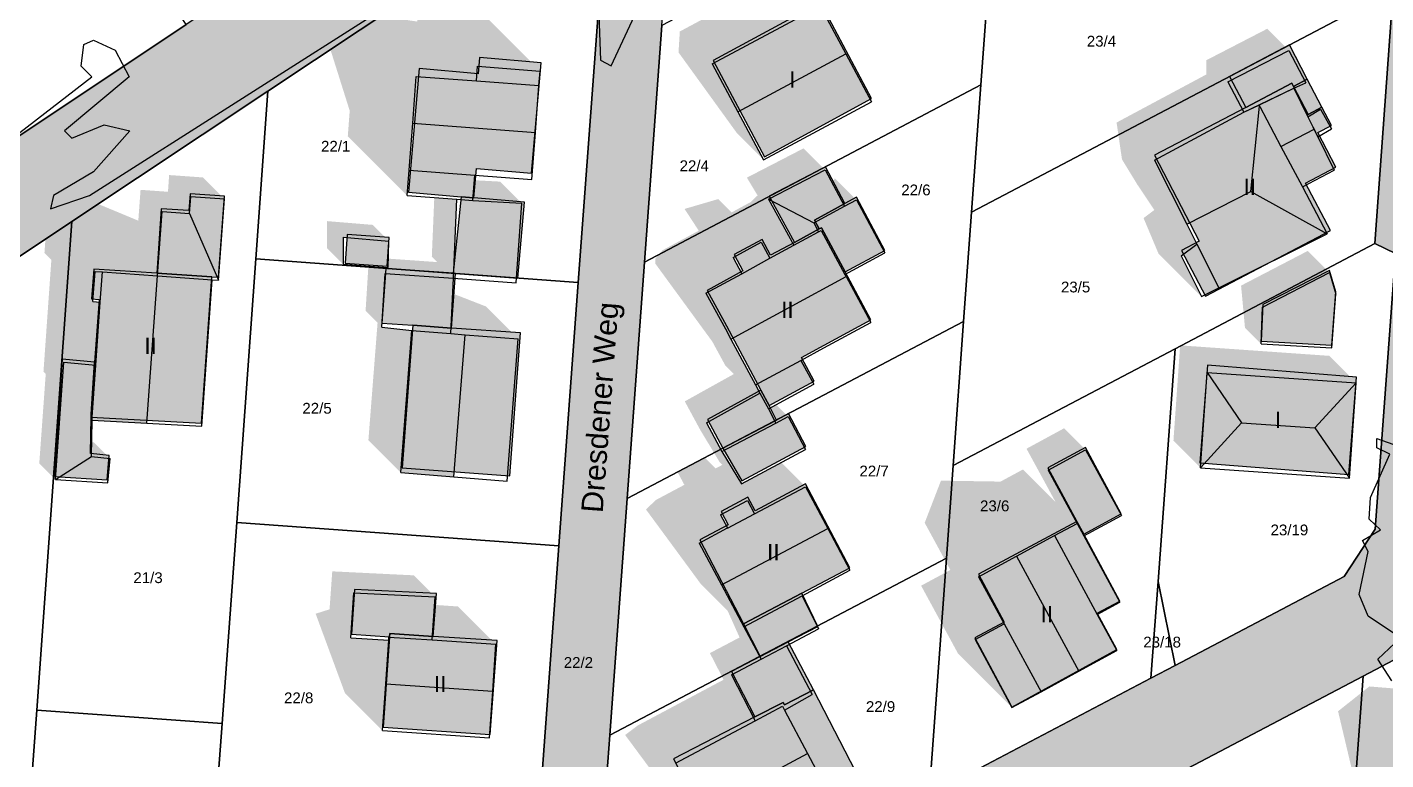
# Model space of a CAD drawing. Header units: millimetres. Extents: x 238 to 3518, y -74 to 2735.
# Drawn here: x 1908.3 to 2034.3, y 1040.9 to 1108.8 of the extents above; entities that cross this region are included whole.
import ezdxf
from ezdxf.enums import TextEntityAlignment as Align

# ---------------------------------------------------------------- set-up
doc = ezdxf.new("R2010")
doc.units = ezdxf.units.MM
for name, color, linetype in [('LP_Flurstueck_bez', 7, 'Continuous'), ('LP_Flurstuecke', 8, 'Continuous'), ('LP_Gebaeude_Dachaufsicht', 9, 'Continuous'), ('LP_Gebaeude_Dachschatten', 253, 'Continuous'), ('LP_Gebaeude_F', 254, 'Continuous'), ('LP_Gebaeude_Geschosszahl', 7, 'Continuous'), ('LP_Gebaeude_Schatten', 7, 'Continuous'), ('LP_Gebaeude_U', 7, 'Continuous'), ('LP_Topographie_Hoehenlinien', 8, 'Continuous'), ('LP_Verkehr_Strassen', 9, 'Continuous'), ('LP_Verkehr_Strassennamen', 7, 'Continuous')]:
    doc.layers.add(name, color=color, linetype=linetype)
doc.styles.get("Standard").update_dxf_attribs({"font": 'arial.ttf'})

msp = doc.modelspace()

# ---------------------------------------------------------------- hatches: boundary and pattern name
at = {"layer": 'LP_Gebaeude_Dachschatten'}
for points in [[(1981.84, 1110.78), (1971.84, 1105.42), (1974.22, 1100.98), (1984.22, 1106.34)], [(2025.76, 1103.15), (2026.88, 1103.65), (2025.29, 1106.67), (2019.64, 1103.75), (2021.14, 1100.93)], [(1955.45, 1099.05), (1955.78, 1103.4), (1949.99, 1103.84), (1944.41, 1104.26), (1944.08, 1099.92)], [(2027.64, 1099.35), (2027.51, 1099.59), (2027.37, 1099.89), (2027.06, 1100.52), (2025.76, 1103.15), (2022.53, 1101.6), (2022.58, 1101.51), (2022.6, 1101.46), (2024.56, 1097.77)], [(2021.76, 1093.57), (2022.58, 1101.51), (2022.53, 1101.6), (2021.14, 1100.93), (2012.83, 1096.48), (2015.83, 1090.56)], [(1984.25, 1085.72), (1984.15, 1085.9), (1981.95, 1089.98), (1981.71, 1089.85), (1979.4, 1088.6), (1977.19, 1087.4), (1977.2, 1087.39), (1974.59, 1085.96), (1974.59, 1085.95), (1971.26, 1084.15), (1973.06, 1080.84), (1973.56, 1079.91)], [(1920.41, 1085.76), (1915.32, 1086.13), (1915.12, 1083.33), (1914.71, 1077.49), (1914.37, 1072.66), (1914.35, 1072.39), (1919.44, 1072.11)], [(1948.93, 1080.31), (1947.6, 1080.42), (1944, 1080.7), (1942.97, 1067.52), (1947.9, 1067.13)], [(2017.72, 1076.82), (2017.1, 1067.98), (2020.91, 1072.15)], [(2031.54, 1075.85), (2017.72, 1076.82), (2020.91, 1072.15), (2027.72, 1071.68)], [(1982.55, 1062.34), (1980.49, 1066.21), (1975.77, 1063.71), (1975.77, 1063.71), (1973.26, 1062.38), (1973.26, 1062.39), (1970.63, 1060.99), (1972.7, 1057.11)], [(2000.05, 1059.78), (1996.54, 1057.87), (1998.92, 1053.5), (2002.33, 1047.21), (2005.84, 1049.12)], [(1951.5, 1047.27), (1951.79, 1051.61), (1945.88, 1052.01), (1941.87, 1052.28), (1941.85, 1051.99), (1941.58, 1047.94)], [(1980.68, 1041.48), (1978.54, 1045.5), (1978.35, 1045.86), (1975.83, 1044.52), (1968.44, 1040.58), (1970.77, 1036.2)]]:
    msp.add_hatch(color=253, dxfattribs=at).paths.add_polyline_path(points)
at = {"layer": 'LP_Gebaeude_F'}
for points in [[(1971.92, 1105.73), (1976.68, 1096.81), (1986.61, 1102.21), (1981.87, 1111.12)], [(2019.79, 1104.25), (2021.3, 1101.38), (2025.57, 1103.62), (2025.73, 1103.32), (2027.01, 1103.99), (2025.37, 1107.18)], [(1943.68, 1093.52), (1948.56, 1093.1), (1949.75, 1093), (1949.98, 1095.72), (1955.1, 1095.27), (1955.99, 1105.51), (1950.28, 1106), (1950.15, 1104.5), (1944.67, 1104.98)], [(2012.83, 1096.95), (2017, 1088.98), (2015.36, 1088.12), (2017.57, 1083.89), (2029.16, 1089.96), (2026.85, 1094.37), (2029.65, 1095.83), (2027.97, 1099.04), (2029.25, 1099.71), (2028.37, 1101.4), (2027.08, 1100.73), (2025.73, 1103.32), (2025.57, 1103.62), (2021.3, 1101.38)], [(2025.73, 1103.32), (2027.08, 1100.73), (2028.37, 1101.4), (2027.01, 1103.99)], [(1977.13, 1093.14), (1979.46, 1088.86), (1981.75, 1090.11), (1981.31, 1090.93), (1984.14, 1092.47), (1982.34, 1095.86)], [(1920.35, 1086.02), (1925.47, 1085.67), (1926.06, 1085.63), (1926.62, 1093.16), (1923.46, 1093.37), (1923.34, 1091.82), (1920.77, 1091.99)], [(1947.82, 1086), (1948.04, 1085.99), (1953.83, 1085.56), (1954.43, 1092.59), (1949.75, 1093), (1948.56, 1093.1)], [(1981.31, 1090.93), (1981.75, 1090.11), (1981.98, 1090.23), (1984.18, 1086.15), (1987.85, 1088.13), (1985.22, 1093.06), (1984.14, 1092.47)], [(1937.81, 1086.93), (1941.71, 1086.65), (1941.9, 1089.32), (1938, 1089.61)], [(1971.39, 1084.42), (1973.16, 1081.12), (1976.34, 1075.18), (1977.12, 1073.73), (1981.29, 1075.99), (1980.11, 1078.2), (1982.22, 1079.34), (1986.55, 1081.69), (1984.18, 1086.15), (1981.98, 1090.23), (1981.75, 1090.11), (1979.46, 1088.86), (1977.26, 1087.67), (1976.47, 1089.15), (1973.89, 1087.73), (1974.69, 1086.22)], [(1914.26, 1072.67), (1924.5, 1072.11), (1925.47, 1085.67), (1920.35, 1086.02), (1914.52, 1086.4), (1914.31, 1083.63), (1915, 1083.58), (1914.59, 1077.76), (1914.27, 1072.94)], [(1941.22, 1081.38), (1944.08, 1081.18), (1947.67, 1080.93), (1948.04, 1085.99), (1947.82, 1086), (1941.58, 1086.46)], [(2022.74, 1079.71), (2029.29, 1079.33), (2029.66, 1084.28), (2029.07, 1086.27), (2022.88, 1083.1)], [(1943.11, 1067.97), (1953.08, 1067.23), (1954.06, 1080.47), (1947.67, 1080.93), (1944.08, 1081.18)], [(1910.89, 1067.15), (1915.76, 1066.86), (1915.95, 1069.1), (1914.22, 1069.3), (1914.26, 1072.67), (1914.27, 1072.94), (1914.59, 1077.76), (1911.57, 1078.05)], [(2017.05, 1068.43), (2030.85, 1067.34), (2031.56, 1076.37), (2017.76, 1077.48)], [(1971.4, 1072.44), (1972.82, 1069.78), (1977.79, 1072.4), (1977.12, 1073.73), (1976.34, 1075.18)], [(1972.82, 1069.78), (1974.6, 1066.76), (1980.51, 1069.94), (1978.92, 1073), (1977.79, 1072.4)], [(2002.96, 1067.96), (2005.65, 1063), (2006.28, 1061.82), (2009.76, 1063.69), (2006.45, 1069.85)], [(1970.71, 1061.3), (1974.75, 1053.49), (1980.15, 1056.36), (1984.59, 1058.71), (1980.5, 1066.49), (1975.81, 1063.99), (1975.16, 1065.24), (1972.68, 1063.92), (1973.32, 1062.69)], [(1996.2, 1052.2), (1999.45, 1046.1), (1999.62, 1045.77), (2009.35, 1051.13), (2007.53, 1054.49), (2009.62, 1055.6), (2006.28, 1061.82), (2005.65, 1063), (1996.54, 1058.1), (1998.91, 1053.65)], [(1938.39, 1052.54), (1941.93, 1052.31), (1941.95, 1052.6), (1945.98, 1052.33), (1946.29, 1056.33), (1938.69, 1056.69)], [(1974.75, 1053.49), (1976.3, 1050.47), (1978.88, 1051.82), (1981.63, 1053.26), (1980.15, 1056.36)], [(1941.35, 1043.91), (1951.26, 1043.24), (1951.91, 1051.95), (1945.98, 1052.33), (1941.95, 1052.6), (1941.93, 1052.31)], [(1973.63, 1049.08), (1975.78, 1044.87), (1978.43, 1046.22), (1978.54, 1046), (1981.23, 1047.38), (1978.88, 1051.82), (1976.3, 1050.47)], [(1968.24, 1040.99), (1972.73, 1032.13), (1985.64, 1038.82), (1981.23, 1047.38), (1978.54, 1046), (1978.43, 1046.22), (1975.78, 1044.87)]]:
    msp.add_hatch(color=254, dxfattribs=at).paths.add_polyline_path(points)
at = {"layer": 'LP_Gebaeude_Schatten'}
for points in [[(1968.72, 1106.48), (1968.84, 1108.42), (1978.84, 1113.78), (1981.84, 1110.78), (1971.84, 1105.42), (1976.61, 1096.53), (1974.11, 1099.03), (1968.72, 1106.48)], [(1938.24, 1101.07), (1936.08, 1107.92), (1938.41, 1110.26), (1944.49, 1109.34), (1944.59, 1110.69), (1950.39, 1110.25), (1955.89, 1104.75), (1950.09, 1105.19), (1949.99, 1103.84), (1944.41, 1104.26), (1944.08, 1099.92), (1943.74, 1095.57), (1943.56, 1093.21), (1938.06, 1098.71), (1938.24, 1101.07)], [(2025.29, 1106.67), (2019.64, 1103.75), (2021.14, 1100.93), (2012.83, 1096.48), (2015.83, 1090.56), (2016.77, 1088.7), (2015.33, 1087.62), (2017.21, 1083.84), (2013.21, 1087.84), (2011.83, 1091.12), (2012.83, 1091.87), (2011.27, 1094.2), (2009.83, 1096.56), (2009.33, 1099.98), (2017.64, 1104.43), (2017.64, 1105.75), (2023.29, 1108.67), (2025.29, 1106.67)], [(2021.14, 1100.93), (2025.76, 1103.15), (2022.53, 1101.6), (2021.14, 1100.93)], [(2027.06, 1100.52), (2025.76, 1103.15), (2026.14, 1103.32), (2028.23, 1101.23), (2027.06, 1100.52)], [(1974.38, 1052.24), (1973.27, 1054.72), (1970.77, 1057.22), (1965.7, 1064.11), (1966.63, 1064.99), (1969.26, 1066.39), (1968.61, 1067.61), (1971.11, 1068.95), (1972.15, 1067.91), (1972.78, 1068.24), (1972.55, 1068.47), (1970.74, 1071.47), (1969.3, 1074.13), (1973.85, 1076.66), (1973.06, 1077.45), (1972.27, 1078.9), (1971.86, 1079.66), (1966.56, 1086.91), (1966.56, 1087.34), (1967.26, 1088.15), (1970.59, 1089.95), (1970.59, 1089.96), (1969.28, 1091.97), (1972.39, 1092.88), (1973.63, 1091.64), (1975.4, 1092.6), (1976.05, 1093.22), (1975.06, 1094.87), (1980.3, 1097.58), (1982.3, 1095.58), (1977.06, 1092.87), (1979.4, 1088.6), (1977.19, 1087.4), (1976.39, 1088.88), (1973.78, 1087.47), (1974.59, 1085.96), (1974.59, 1085.95), (1971.26, 1084.15), (1973.06, 1080.84), (1973.56, 1079.91), (1975.86, 1075.66), (1976.27, 1074.9), (1971.3, 1072.13), (1972.74, 1069.47), (1974.55, 1066.47), (1978.24, 1068.46), (1980.49, 1066.21), (1975.77, 1063.71), (1975.77, 1063.71), (1975.11, 1064.95), (1972.61, 1063.61), (1973.26, 1062.39), (1970.63, 1060.99), (1972.7, 1057.11), (1974.77, 1053.22), (1976.38, 1050.24), (1973.63, 1048.79), (1975.83, 1044.52), (1968.44, 1040.58), (1970.77, 1036.2), (1973.1, 1031.82), (1969.6, 1035.32), (1963.77, 1043.2), (1964.94, 1044.08), (1972.33, 1048.02), (1972.9, 1048.32), (1971.63, 1050.79), (1974.38, 1052.24)], [(1912.92, 1093.26), (1918.64, 1090.88), (1918.85, 1093.74), (1921.39, 1093.56), (1921.5, 1095.11), (1924.62, 1094.89), (1926.62, 1092.89), (1923.5, 1093.11), (1923.39, 1091.56), (1920.85, 1091.74), (1920.42, 1085.76), (1920.41, 1085.76), (1915.32, 1086.13), (1914.64, 1086.18), (1914.44, 1083.38), (1915.12, 1083.33), (1914.71, 1077.49), (1911.75, 1077.76), (1910.96, 1066.88), (1909.46, 1068.38), (1910.06, 1076.68), (1909.85, 1076.89), (1909.87, 1077.16), (1910.21, 1081.99), (1910.58, 1087.24), (1909.94, 1087.88), (1910.14, 1090.68), (1910.82, 1090.63), (1912.91, 1093.26), (1912.92, 1093.26)], [(1954.18, 1092.5), (1949.65, 1092.75), (1949.79, 1094.63), (1952.18, 1094.5), (1954.18, 1092.5)], [(1985.21, 1092.8), (1984.12, 1092.21), (1982.97, 1094.35), (1983.21, 1094.8), (1985.21, 1092.8)], [(1941.79, 1086.55), (1941.82, 1087.36), (1946.35, 1087.04), (1945.85, 1087.54), (1946.08, 1093.02), (1948.16, 1092.86), (1947.85, 1085.54), (1941.52, 1085.99), (1941.21, 1081.02), (1944, 1080.7), (1942.97, 1067.52), (1939.97, 1070.52), (1940.82, 1081.41), (1939.71, 1082.52), (1939.97, 1086.68), (1941.79, 1086.55)], [(1936.12, 1090.84), (1940.38, 1090.49), (1941.88, 1088.99), (1937.62, 1089.34), (1937.63, 1086.85), (1936.13, 1088.35), (1936.12, 1090.84)], [(2020.87, 1084.86), (2027.06, 1088.08), (2029.06, 1086.08), (2022.87, 1082.86), (2022.73, 1079.46), (2021.23, 1080.96), (2020.87, 1084.86)], [(1953.86, 1079.93), (1948.93, 1080.31), (1947.6, 1080.42), (1947.78, 1084.13), (1950.86, 1082.93), (1953.86, 1079.93)], [(2015.22, 1079.32), (2029.04, 1078.35), (2031.54, 1075.85), (2017.72, 1076.82), (2017.1, 1067.98), (2014.6, 1070.48), (2015.22, 1079.32)], [(1977.73, 1072.12), (1977.06, 1073.45), (1977.76, 1073.83), (1978.87, 1072.72), (1977.73, 1072.12)], [(2003.66, 1064.82), (2000.98, 1069.74), (2004.46, 1071.63), (2006.46, 1069.63), (2002.98, 1067.74), (2005.66, 1062.82), (2003.57, 1061.69), (2000.05, 1059.78), (1996.54, 1057.87), (1998.92, 1053.5), (1996.21, 1052.04), (1999.63, 1045.75), (1994.63, 1050.75), (1991.21, 1057.04), (1993.92, 1058.5), (1991.54, 1062.87), (1993.05, 1066.78), (1998.57, 1066.69), (2000.66, 1067.82), (2003.66, 1064.82)], [(1916.02, 1068.83), (1914.29, 1069.03), (1914.31, 1070.35), (1914.52, 1070.33), (1916.02, 1068.83)], [(1935.08, 1054.44), (1936.37, 1054.85), (1936.62, 1058.37), (1944.17, 1058), (1946.17, 1056), (1938.62, 1056.37), (1938.33, 1052.22), (1941.85, 1051.99), (1941.58, 1047.94), (1941.29, 1043.6), (1937.79, 1047.1), (1935.08, 1054.44)], [(1951.79, 1051.61), (1945.88, 1052.01), (1946.12, 1055.26), (1948.29, 1055.11), (1951.79, 1051.61)], [(2035.76, 1044.7), (2034.97, 1035.11), (2034.89, 1034.14), (2031.39, 1037.64), (2031.47, 1038.61), (2029.86, 1045.4), (2032.76, 1047.7), (2046.14, 1046.59), (2049.14, 1043.59), (2035.76, 1044.7)]]:
    msp.add_hatch(color=7, dxfattribs=at).paths.add_polyline_path(points)
at = {"layer": 'LP_Verkehr_Strassen'}
for points in [[(1766.73, 993.77), (1797.22, 1014.06), (1825.09, 1032.54), (1829.38, 1035.45), (1833.39, 1038.03), (1850.26, 1049.37), (1875.64, 1066.27), (1894.05, 1078.52), (1912.49, 1090.79), (1930.66, 1102.89), (1952.09, 1117.16), (1962.48, 1124.1), (1971.01, 1129.75), (2000.08, 1149.09), (2020.84, 1162.92), (2031.42, 1169.96), (2053.58, 1184.71), (2063.48, 1191.3), (2065.98, 1192.96), (2098.6, 1214.67), (2102.07, 1216.98), (2106.09, 1219.68), (2097.25, 1233.36), (2081.5, 1257.66), (2057.37, 1294.86), (2049.74, 1306.57), (2047.47, 1304.83), (2042.36, 1300.93), (2088.16, 1230.54), (2086.26, 1217.53), (2046.86, 1191.47), (2040.14, 1187.03), (2027.94, 1178.89), (2015.77, 1170.77), (1996.96, 1158.24), (1976.89, 1144.87), (1961.73, 1134.76), (1951.23, 1127.78), (1940.38, 1120.55), (1923.09, 1109.06), (1904.1, 1096.43), (1883.83, 1082.9), (1873.29, 1075.82), (1863.33, 1069.21), (1853.26, 1062.5), (1844.02, 1056.35), (1832.79, 1048.86), (1823.12, 1042.42), (1812.65, 1035.46), (1804.45, 1030), (1798.96, 1026.35), (1795.79, 1024.24), (1795.35, 1023.94), (1795.75, 1023.37), (1773.19, 1008.89)], [(1760.9, 912.83), (1760.96, 913.33), (1761.01, 913.56), (1761.11, 913.96), (1761.23, 914.33), (1761.37, 914.67), (1761.52, 914.99), (1761.67, 915.29), (1761.84, 915.58), (1762.04, 915.87), (1762.26, 916.17), (1762.51, 916.47), (1762.79, 916.77), (1762.96, 916.93), (1763.1, 917.05), (1763.42, 917.3), (1763.75, 917.51), (1764.07, 917.7), (1764.39, 917.85), (1764.7, 917.98), (1764.99, 918.09), (1765.3, 918.18), (1765.62, 918.26), (1765.97, 918.32), (1766.34, 918.37), (1766.73, 918.39), (1767.14, 918.39), (1767.32, 918.38), (1775.68, 917.76), (1776.04, 917.74), (1776.54, 917.73), (1777.02, 917.73), (1777.49, 917.76), (1777.95, 917.8), (1778.43, 917.85), (1778.92, 917.93), (1779.28, 918), (1779.63, 918.08), (1780.12, 918.2), (1780.58, 918.34), (1781.02, 918.49), (1781.45, 918.65), (1781.89, 918.84), (1782.35, 919.05), (1782.67, 919.22), (1808.32, 932.7), (1826.54, 942.28), (1846.31, 952.67), (1868.28, 964.22), (1895.47, 978.51), (1922.67, 992.81), (1945.54, 1004.83), (1968.42, 1016.86), (1979.87, 1022.88), (1991.31, 1028.88), (1991.18, 1027.11), (1992.06, 1027.57), (2011.67, 1037.88), (2032.18, 1048.66), (2049.78, 1057.91), (2053.67, 1057.57), (2055.67, 1084.5), (2044.04, 1085.36), (2045.49, 1105.29), (2047.63, 1107.14), (2049.22, 1129.06), (2050.82, 1150.97), (2048.93, 1153.11), (2050.43, 1173.01), (2050.94, 1180.19), (2051.72, 1182.76), (2053.58, 1184.71), (2031.42, 1169.96), (2031.59, 1170.06), (2032, 1170.28), (2032.4, 1170.45), (2032.8, 1170.6), (2033.18, 1170.71), (2033.55, 1170.79), (2033.91, 1170.85), (2034.25, 1170.89), (2034.58, 1170.91), (2034.9, 1170.91), (2035.25, 1170.89), (2035.61, 1170.85), (2035.98, 1170.79), (2036.37, 1170.7), (2036.78, 1170.58), (2037.19, 1170.43), (2037.61, 1170.24), (2037.78, 1170.15), (2037.91, 1170.07), (2038.28, 1169.79), (2038.62, 1169.5), (2038.93, 1169.21), (2039.2, 1168.91), (2039.44, 1168.61), (2039.66, 1168.31), (2039.84, 1168.02), (2040.01, 1167.73), (2040.16, 1167.43), (2040.3, 1167.11), (2040.43, 1166.77), (2040.54, 1166.4), (2040.64, 1166.01), (2040.71, 1165.59), (2040.76, 1165.15), (2040.78, 1164.68), (2040.78, 1164.53), (2038.76, 1136.87), (2036.69, 1135.78), (2034.97, 1112.24), (2033.26, 1088.75), (2035.18, 1087.83), (2033.31, 1062.29), (2030.43, 1057.9), (2014.75, 1049.65), (2012.51, 1048.47), (1991.94, 1037.65), (1970.33, 1026.29), (1951.54, 1016.42), (1923.31, 1001.59), (1905.38, 992.18), (1887.16, 982.61), (1868.92, 973.02), (1843.83, 959.85), (1827.14, 951.06), (1823.19, 949), (1791.37, 932.32), (1783.11, 927.95), (1783.02, 927.91), (1782.57, 927.71), (1782.12, 927.53), (1781.69, 927.37), (1781.25, 927.23), (1780.78, 927.09), (1780.3, 926.98), (1780.21, 926.96), (1780.13, 926.94), (1779.64, 926.85), (1779.16, 926.79), (1778.7, 926.74), (1778.24, 926.71), (1777.76, 926.69), (1777.26, 926.7), (1777.18, 926.7), (1767.97, 927.36), (1767.79, 927.37), (1767.38, 927.43), (1767, 927.51), (1766.64, 927.6), (1766.31, 927.72), (1765.99, 927.84), (1765.71, 927.98), (1765.43, 928.13), (1765.14, 928.3), (1764.85, 928.5), (1764.56, 928.73), (1764.26, 928.99), (1763.98, 929.28), (1763.86, 929.41), (1763.74, 929.55), (1763.49, 929.88), (1763.28, 930.2), (1763.09, 930.52), (1762.94, 930.84), (1762.81, 931.15), (1762.7, 931.45), (1762.61, 931.75), (1762.53, 932.08), (1762.46, 932.43), (1762.42, 932.79), (1762.39, 933.18), (1762.4, 933.59), (1762.41, 933.77), (1761.98, 927.79)], [(1951.54, 1016.42), (1970.33, 1026.29), (1967.24, 1025.64), (1964.23, 1026.59), (1962.16, 1028.95), (1961.53, 1032.06), (1962.35, 1043.19), (1963.95, 1065.11), (1965.56, 1087.04), (1967.17, 1108.97), (1968.36, 1125.2), (1969.03, 1127.95), (1971.01, 1129.75), (1962.48, 1124.1), (1952.09, 1117.16), (1955.2, 1118.14), (1958.47, 1117.32), (1960.76, 1115.03), (1961.39, 1111.78), (1959.43, 1085.15), (1957.64, 1060.74), (1955.84, 1036.29), (1954.74, 1021.3), (1953.78, 1018.47)]]:
    msp.add_hatch(color=9, dxfattribs=at).paths.add_polyline_path(points)

# ---------------------------------------------------------------- linework, layer by layer
at = {"layer": 'LP_Flurstuecke', "color": 8}
for points in [[(2040.14, 1187.03), (2027.94, 1178.89), (2015.77, 1170.77), (1996.96, 1158.24), (1976.89, 1144.87), (1961.73, 1134.76), (1951.23, 1127.78), (1940.38, 1120.55), (1923.09, 1109.06), (1904.1, 1096.43), (1883.83, 1082.9), (1873.29, 1075.82), (1863.33, 1069.21), (1853.26, 1062.5), (1844.02, 1056.35), (1832.79, 1048.86), (1823.12, 1042.42), (1812.65, 1035.46)], [(1833.39, 1038.03), (1850.26, 1049.37), (1875.64, 1066.27), (1894.05, 1078.52), (1912.49, 1090.79), (1930.66, 1102.89), (1952.09, 1117.16), (1962.48, 1124.1), (1971.01, 1129.75), (2000.08, 1149.09), (2020.84, 1162.92), (2031.42, 1169.96), (2053.58, 1184.71)], [(2034.97, 1112.24), (2033.26, 1088.75), (2035.18, 1087.83), (2033.31, 1062.29), (2030.43, 1057.9), (2014.75, 1049.65), (2012.51, 1048.47), (1991.94, 1037.65)], [(2011.67, 1037.88), (2032.18, 1048.66), (2049.78, 1057.91)]]:
    msp.add_lwpolyline(points, dxfattribs=at)
for points in [[(1995.89, 1091.67), (2034.97, 1112.24), (2036.69, 1135.78), (2018.15, 1126.02), (1997.6, 1115.19), (1996.75, 1103.47)], [(1887.35, 1121.78), (1893.9, 1111.87), (1903.68, 1097.07), (1904.1, 1096.43), (1923.09, 1109.06), (1906.37, 1134.34), (1905.54, 1133.79), (1888.16, 1122.31)], [(1951.54, 1016.42), (1970.33, 1026.29), (1967.24, 1025.64), (1964.23, 1026.59), (1962.16, 1028.95), (1961.53, 1032.06), (1962.35, 1043.19), (1963.95, 1065.11), (1965.56, 1087.04), (1967.17, 1108.97), (1968.36, 1125.2), (1969.03, 1127.95), (1971.01, 1129.75), (1962.48, 1124.1), (1952.09, 1117.16), (1955.2, 1118.14), (1958.47, 1117.32), (1960.76, 1115.03), (1961.39, 1111.78), (1959.43, 1085.15), (1957.64, 1060.74), (1955.84, 1036.29), (1954.74, 1021.3), (1953.78, 1018.47)], [(1965.56, 1087.04), (1996.75, 1103.47), (1997.6, 1115.19), (1998.35, 1125.41), (1967.17, 1108.97)], [(1929.53, 1087.34), (1959.43, 1085.15), (1961.39, 1111.78), (1960.76, 1115.03), (1958.47, 1117.32), (1955.2, 1118.14), (1952.09, 1117.16), (1930.66, 1102.89)], [(1994.17, 1068.19), (2014.76, 1079.01), (2033.26, 1088.75), (2034.97, 1112.24), (1995.89, 1091.67), (1995.15, 1081.53)], [(1963.95, 1065.11), (1995.15, 1081.53), (1995.89, 1091.67), (1996.75, 1103.47), (1965.56, 1087.04)], [(1909.22, 1045.5), (1926.41, 1044.26), (1927.76, 1062.91), (1929.53, 1087.34), (1930.66, 1102.89), (1912.49, 1090.79)], [(1890.9, 1034.62), (1908.35, 1033.35), (1909.22, 1045.5), (1912.49, 1090.79), (1894.05, 1078.52)], [(2013.17, 1057.43), (2014.75, 1049.65), (2030.43, 1057.9), (2033.31, 1062.29), (2035.18, 1087.83), (2033.26, 1088.75), (2014.76, 1079.01)], [(1927.76, 1062.91), (1957.64, 1060.74), (1959.43, 1085.15), (1929.53, 1087.34)], [(1962.35, 1043.19), (1993.55, 1059.59), (1994.17, 1068.19), (1995.15, 1081.53), (1963.95, 1065.11)], [(1991.94, 1037.65), (2012.51, 1048.47), (2013.17, 1057.43), (2014.76, 1079.01), (1994.17, 1068.19), (1993.55, 1059.59)], [(1925.99, 1038.48), (1955.84, 1036.29), (1957.64, 1060.74), (1927.76, 1062.91), (1926.41, 1044.26)], [(1961.53, 1032.06), (1962.16, 1028.95), (1964.23, 1026.59), (1967.24, 1025.64), (1970.33, 1026.29), (1991.94, 1037.65), (1993.55, 1059.59), (1962.35, 1043.19)], [(2012.51, 1048.47), (2014.75, 1049.65), (2013.17, 1057.43)], [(2029.25, 1008.6), (2050.58, 1019.8), (2050.93, 1019.98), (2053.67, 1057.57), (2049.78, 1057.91), (2032.18, 1048.66)], [(2008.75, 997.84), (2029.25, 1008.6), (2032.18, 1048.66), (2011.67, 1037.88)], [(1905.38, 992.18), (1923.31, 1001.59), (1925.99, 1038.48), (1926.41, 1044.26), (1909.22, 1045.5), (1908.35, 1033.35)]]:
    msp.add_lwpolyline(points, close=True, dxfattribs=at)
at = {"layer": 'LP_Gebaeude_Dachaufsicht', "color": 9}
for p, q in [((1971.84, 1105.42, 82.19), (1981.84, 1110.78, 82.19)), ((1981.84, 1110.78, 82.19), (1984.22, 1106.34, 86.12)), ((1974.22, 1100.98, 86.12), (1984.22, 1106.34, 86.12)), ((1984.22, 1106.34, 86.12), (1986.61, 1101.9, 82.19)), ((2019.64, 1103.75, 81.45), (2025.29, 1106.67, 81.45)), ((2025.29, 1106.67, 81.45), (2026.88, 1103.65, 84.02)), ((1949.99, 1103.84, 86.38), (1950.09, 1105.19, 86.38)), ((1950.09, 1105.19, 86.38), (1955.89, 1104.75, 86.38)), ((1955.78, 1103.4, 86.38), (1955.89, 1104.75, 86.38)), ((1971.84, 1105.42, 82.19), (1974.22, 1100.98, 86.12)), ((1944.08, 1099.92, 89.48), (1944.41, 1104.26, 86.38)), ((1944.41, 1104.26, 86.38), (1949.99, 1103.84, 86.38)), ((1949.99, 1103.84, 86.38), (1955.78, 1103.4, 86.38)), ((1955.45, 1099.05, 89.48), (1955.78, 1103.4, 86.38)), ((2019.64, 1103.75, 81.45), (2021.14, 1100.93, 83.86)), ((2025.76, 1103.15, 83.97), (2026.88, 1103.65, 84.02)), ((2021.14, 1100.93, 83.86), (2025.76, 1103.15, 83.97)), ((2022.53, 1101.6, 83.82), (2025.76, 1103.15, 83.9)), ((2025.76, 1103.15, 83.9), (2027.06, 1100.52, 86.12)), ((1974.22, 1100.98, 86.12), (1976.61, 1096.53, 82.19)), ((1976.61, 1096.53, 82.19), (1986.61, 1101.9, 82.19)), ((2012.83, 1096.48, 83.94), (2021.14, 1100.93, 83.87)), ((2021.14, 1100.93, 83.87), (2022.53, 1101.6, 83.89)), ((2021.76, 1093.57, 87.41), (2022.58, 1101.51, 83.94)), ((2022.53, 1101.6, 83.82), (2022.58, 1101.51, 83.9)), ((2022.53, 1101.6, 83.89), (2022.58, 1101.51, 83.94)), ((2022.58, 1101.51, 83.9), (2022.6, 1101.46, 83.94)), ((2022.58, 1101.51, 83.94), (2022.6, 1101.46, 83.94)), ((2022.6, 1101.46, 83.94), (2024.56, 1097.77, 87.12)), ((2022.6, 1101.46, 83.94), (2024.56, 1097.77, 83.94)), ((2027.06, 1100.52, 86.66), (2028.23, 1101.23, 86.66)), ((2028.23, 1101.23, 86.66), (2029.26, 1099.38, 86.66)), ((1943.74, 1095.57, 86.38), (1944.08, 1099.92, 89.48)), ((1944.08, 1099.92, 89.48), (1955.45, 1099.05, 89.48)), ((2027.06, 1100.52, 86.66), (2027.37, 1099.89, 86.66)), ((2027.06, 1100.52, 86.12), (2027.37, 1099.89, 86.66)), ((2027.37, 1099.89, 86.66), (2027.51, 1099.59, 86.66)), ((2027.37, 1099.89, 86.66), (2027.51, 1099.59, 86.91)), ((2027.51, 1099.59, 86.66), (2027.63, 1099.35, 86.66)), ((2027.51, 1099.59, 86.91), (2027.64, 1099.35, 87.12)), ((1955.12, 1094.7, 86.38), (1955.45, 1099.05, 89.48)), ((2024.56, 1097.77, 87.12), (2027.64, 1099.35, 87.12)), ((2027.63, 1099.35, 86.66), (2027.9, 1098.81, 86.66)), ((2027.64, 1099.35, 87.12), (2027.9, 1098.81, 86.66)), ((2027.9, 1098.81, 86.66), (2027.98, 1098.66, 86.53)), ((2027.9, 1098.81, 86.66), (2027.98, 1098.66, 86.66)), ((2027.98, 1098.66, 86.66), (2029.26, 1099.38, 86.66)), ((2027.98, 1098.66, 86.53), (2029.51, 1095.55, 83.9)), ((2024.56, 1097.77, 83.94), (2026.52, 1094.08, 83.94)), ((2024.56, 1097.77, 87.12), (2026.52, 1094.08, 83.94)), ((2012.83, 1096.48, 83.94), (2015.83, 1090.56, 87.41)), ((1943.56, 1093.21, 86.38), (1943.74, 1095.57, 86.38)), ((1943.74, 1095.57, 86.38), (1949.83, 1095.11, 86.38)), ((1949.65, 1092.75, 86.38), (1949.83, 1095.11, 86.38)), ((1949.83, 1095.11, 86.38), (1955.12, 1094.7, 86.38)), ((1977.06, 1092.87, 81.1), (1982.3, 1095.58, 81.1)), ((1982.3, 1095.58, 81.1), (1984.12, 1092.21, 81.1)), ((2026.55, 1094.03, 83.9), (2029.51, 1095.55, 83.9)), ((2015.83, 1090.56, 87.41), (2021.76, 1093.57, 87.41)), ((2021.76, 1093.57, 87.41), (2028.86, 1089.66, 83.94)), ((2026.52, 1094.08, 83.94), (2026.55, 1094.03, 83.94)), ((2026.52, 1094.08, 83.94), (2026.55, 1094.03, 83.9)), ((2026.55, 1094.03, 83.94), (2028.86, 1089.66, 83.94)), ((1923.39, 1091.56, 80.99), (1923.5, 1093.11, 80.99)), ((1923.5, 1093.11, 80.99), (1926.62, 1092.89, 80.99)), ((1926.09, 1085.36, 80.99), (1926.62, 1092.89, 80.99)), ((1943.56, 1093.21, 86.38), (1948.16, 1092.86, 86.38)), ((1947.85, 1085.54, 81.14), (1948.16, 1092.86, 81.14)), ((1948.16, 1092.86, 86.38), (1949.65, 1092.75, 86.38)), ((1948.16, 1092.86, 81.14), (1949.65, 1092.75, 81.14)), ((1949.65, 1092.75, 81.14), (1954.18, 1092.5, 81.14)), ((1953.68, 1085.13, 81.14), (1954.18, 1092.5, 81.14)), ((1977.06, 1092.87, 81.02), (1979.4, 1088.6, 81.02)), ((1977.06, 1092.87, 81.1), (1981.27, 1090.67, 81.1)), ((1977.06, 1092.87, 81.02), (1981.27, 1090.67, 81.02)), ((1981.27, 1090.67, 81.1), (1984.12, 1092.21, 81.1)), ((1984.12, 1092.21, 81.1), (1985.21, 1092.8, 81.1)), ((1985.21, 1092.8, 81.1), (1987.86, 1087.91, 81.1)), ((1920.42, 1085.76, 80.92), (1920.85, 1091.74, 80.92)), ((1920.85, 1091.74, 80.92), (1923.39, 1091.56, 80.92)), ((1923.39, 1091.56, 80.92), (1926.09, 1085.36, 80.92)), ((1923.39, 1091.56, 80.99), (1926.09, 1085.36, 80.99)), ((1979.4, 1088.6, 84.53), (1981.71, 1089.85, 84.53)), ((1979.4, 1088.6, 81.02), (1981.71, 1089.85, 81.02)), ((1981.27, 1090.67, 81.1), (1981.71, 1089.85, 81.1)), ((1981.27, 1090.67, 81.02), (1981.71, 1089.85, 81.02)), ((1981.71, 1089.85, 81.1), (1981.95, 1089.98, 81.1)), ((1981.71, 1089.85, 84.53), (1981.95, 1089.98, 84.54)), ((1981.95, 1089.98, 81.1), (1984.15, 1085.9, 81.1)), ((1981.95, 1089.98, 84.54), (1984.15, 1085.9, 88.17)), ((2015.83, 1090.56, 87.41), (2016.77, 1088.7, 86.32)), ((2018.82, 1084.64, 83.94), (2028.86, 1089.66, 83.94)), ((1937.62, 1089.34, 80.62), (1941.88, 1088.99, 80.62)), ((1937.62, 1089.34, 80.62), (1937.63, 1086.85, 80.62)), ((1941.79, 1086.55, 80.62), (1941.88, 1088.99, 80.62)), ((1973.78, 1087.47, 84.54), (1976.39, 1088.88, 84.54)), ((1976.39, 1088.88, 84.54), (1977.19, 1087.4, 84.54)), ((1977.19, 1087.4, 84.52), (1979.4, 1088.6, 84.53)), ((2015.33, 1087.62, 83.94), (2016.77, 1088.7, 83.94)), ((2016.77, 1088.7, 83.94), (2018.82, 1084.64, 83.94)), ((2016.77, 1088.7, 86.32), (2018.82, 1084.64, 83.94)), ((1973.78, 1087.47, 84.54), (1974.59, 1085.96, 84.54)), ((1974.59, 1085.96, 84.54), (1977.2, 1087.39, 84.54)), ((1977.19, 1087.4, 84.52), (1977.2, 1087.39, 84.54)), ((1977.19, 1087.4, 84.54), (1977.2, 1087.39, 84.54)), ((1984.15, 1085.9, 81.1), (1987.86, 1087.91, 81.1)), ((2015.33, 1087.62, 83.94), (2017.21, 1083.84, 83.94)), ((1914.44, 1083.38, 84.72), (1914.64, 1086.18, 84.72)), ((1914.64, 1086.18, 84.72), (1915.32, 1086.13, 84.72)), ((1915.12, 1083.33, 84.72), (1915.32, 1086.13, 84.72)), ((1915.32, 1086.13, 84.72), (1920.41, 1085.76, 88.48)), ((1919.44, 1072.11, 88.48), (1920.41, 1085.76, 88.48)), ((1920.41, 1085.76, 88.48), (1920.42, 1085.76, 88.47)), ((1920.42, 1085.76, 88.47), (1925.5, 1085.4, 84.72)), ((1920.42, 1085.76, 80.92), (1925.5, 1085.4, 80.92)), ((1937.63, 1086.85, 80.62), (1941.79, 1086.55, 80.62)), ((1941.21, 1081.02, 80.78), (1941.52, 1085.99, 80.78)), ((1941.52, 1085.99, 80.78), (1947.85, 1085.54, 80.78)), ((1971.26, 1084.15, 84.54), (1974.59, 1085.95, 84.55)), ((1973.56, 1079.91, 88.34), (1984.25, 1085.72, 88.34)), ((1974.59, 1085.96, 84.54), (1974.59, 1085.95, 84.55)), ((1984.15, 1085.9, 88.17), (1984.25, 1085.72, 88.34)), ((1984.25, 1085.72, 88.34), (1986.56, 1081.45, 84.54)), ((2022.87, 1082.86, 81.37), (2029.06, 1086.08, 81.37)), ((2029.06, 1086.08, 81.37), (2029.65, 1084.06, 81.37)), ((1924.54, 1071.83, 84.72), (1925.5, 1085.4, 84.72)), ((1925.5, 1085.4, 80.92), (1926.09, 1085.36, 80.92)), ((1947.6, 1080.42, 80.78), (1947.85, 1085.54, 80.78)), ((1947.85, 1085.54, 81.14), (1953.68, 1085.13, 81.14)), ((2017.21, 1083.84, 83.94), (2018.82, 1084.64, 83.94)), ((1914.44, 1083.38, 84.72), (1915.12, 1083.33, 84.72)), ((1914.71, 1077.49, 84.72), (1915.12, 1083.33, 84.72)), ((1971.26, 1084.15, 84.54), (1973.06, 1080.84, 87.51)), ((2029.27, 1079.09, 81.37), (2029.65, 1084.06, 81.37)), ((2022.73, 1079.46, 81.37), (2022.87, 1082.86, 81.37)), ((1941.21, 1081.02, 80.78), (1944, 1080.7, 80.78)), ((1942.97, 1067.52, 82.51), (1944, 1080.7, 82.51)), ((1944, 1080.7, 80.78), (1947.6, 1080.42, 80.78)), ((1944, 1080.7, 82.51), (1947.6, 1080.42, 85.31)), ((1973.06, 1080.84, 87.51), (1973.56, 1079.91, 88.34)), ((1982.18, 1079.08, 84.54), (1986.56, 1081.45, 84.54)), ((1947.6, 1080.42, 85.31), (1948.93, 1080.31, 86.36)), ((1947.9, 1067.13, 86.36), (1948.93, 1080.31, 86.36)), ((1948.93, 1080.31, 86.36), (1953.86, 1079.93, 82.51)), ((1952.83, 1066.74, 82.51), (1953.86, 1079.93, 82.51)), ((1973.56, 1079.91, 88.34), (1975.86, 1075.66, 84.54)), ((2022.73, 1079.46, 81.37), (2029.27, 1079.09, 81.37)), ((1980.06, 1077.93, 84.54), (1982.18, 1079.08, 84.54)), ((1910.96, 1066.88, 80.51), (1911.75, 1077.76, 80.51)), ((1911.75, 1077.76, 80.51), (1914.71, 1077.49, 80.51)), ((1914.37, 1072.66, 80.51), (1914.71, 1077.49, 80.51)), ((1914.37, 1072.66, 84.72), (1914.71, 1077.49, 84.72)), ((1975.86, 1075.66, 84.54), (1980.06, 1077.93, 84.54)), ((1980.06, 1077.93, 84.54), (1981.25, 1075.72, 84.54)), ((1975.86, 1075.66, 84.54), (1976.27, 1074.9, 84.54)), ((1977.06, 1073.45, 84.54), (1981.25, 1075.72, 84.54)), ((2017.1, 1067.98, 82.75), (2017.72, 1076.82, 82.75)), ((2017.72, 1076.82, 82.75), (2031.54, 1075.85, 82.75)), ((2017.72, 1076.82, 82.75), (2020.91, 1072.15, 84.86)), ((2027.72, 1071.68, 84.86), (2031.54, 1075.85, 82.75)), ((2030.92, 1067.01, 82.75), (2031.54, 1075.85, 82.75)), ((1971.3, 1072.13, 81.28), (1976.27, 1074.9, 81.28)), ((1976.27, 1074.9, 84.54), (1977.06, 1073.45, 84.54)), ((1976.27, 1074.9, 81.28), (1977.06, 1073.45, 81.28)), ((1977.06, 1073.45, 81.28), (1977.73, 1072.12, 81.28)), ((1914.29, 1069.03, 80.51), (1914.35, 1072.39, 80.51)), ((1914.35, 1072.39, 80.51), (1914.37, 1072.66, 80.51)), ((1914.35, 1072.39, 84.72), (1914.37, 1072.66, 84.72)), ((1914.35, 1072.39, 84.72), (1919.44, 1072.11, 88.48)), ((1919.44, 1072.11, 88.48), (1924.54, 1071.83, 84.72)), ((1971.3, 1072.13, 81.28), (1972.74, 1069.47, 81.28)), ((1972.74, 1069.47, 81.28), (1977.73, 1072.12, 81.28)), ((1977.73, 1072.12, 81.28), (1978.87, 1072.72, 81.28)), ((1978.87, 1072.72, 81.28), (1980.48, 1069.66, 81.28)), ((2017.1, 1067.98, 82.75), (2020.91, 1072.15, 84.86)), ((2020.91, 1072.15, 84.86), (2027.72, 1071.68, 84.86)), ((2027.72, 1071.68, 84.86), (2030.92, 1067.01, 82.75)), ((1972.74, 1069.47, 81.28), (1974.55, 1066.47, 81.28)), ((1974.55, 1066.47, 81.28), (1980.48, 1069.66, 81.28)), ((2002.98, 1067.74, 81.42), (2006.46, 1069.63, 81.42)), ((2006.46, 1069.63, 81.42), (2009.77, 1063.54, 81.42)), ((1910.96, 1066.88, 80.51), (1914.29, 1069.03, 80.51)), ((1914.29, 1069.03, 80.51), (1916.02, 1068.83, 80.51)), ((1915.81, 1066.59, 80.51), (1916.02, 1068.83, 80.51)), ((1910.96, 1066.88, 80.51), (1915.81, 1066.59, 80.51)), ((1942.97, 1067.52, 82.51), (1947.9, 1067.13, 86.36)), ((1947.9, 1067.13, 86.36), (1952.83, 1066.74, 82.51)), ((2002.98, 1067.74, 81.42), (2005.66, 1062.82, 81.42)), ((2017.1, 1067.98, 82.75), (2030.92, 1067.01, 82.75)), ((1975.77, 1063.71, 84.28), (1980.49, 1066.21, 84.28)), ((1980.49, 1066.21, 84.28), (1982.55, 1062.34, 88.86)), ((1972.61, 1063.61, 84.28), (1975.11, 1064.95, 84.28)), ((1975.11, 1064.95, 84.28), (1975.77, 1063.71, 84.28)), ((1972.61, 1063.61, 84.28), (1973.26, 1062.39, 84.28)), ((1973.26, 1062.38, 84.28), (1975.77, 1063.71, 84.28)), ((1975.77, 1063.71, 84.28), (1975.77, 1063.71, 84.28)), ((2006.29, 1061.65, 81.42), (2009.77, 1063.54, 81.42)), ((1970.63, 1060.99, 84.28), (1973.26, 1062.39, 84.27)), ((1972.7, 1057.11, 88.86), (1982.55, 1062.34, 88.86)), ((1973.26, 1062.39, 84.28), (1973.26, 1062.38, 84.28)), ((1973.26, 1062.39, 84.27), (1973.26, 1062.38, 84.28)), ((1982.55, 1062.34, 88.86), (1984.61, 1058.47, 84.28)), ((2003.57, 1061.69, 85.88), (2005.66, 1062.82, 85.88)), ((2005.66, 1062.82, 81.42), (2006.29, 1061.65, 81.42)), ((2005.66, 1062.82, 85.88), (2006.29, 1061.65, 85.88)), ((1970.63, 1060.99, 84.28), (1972.7, 1057.11, 88.86)), ((2000.05, 1059.78, 88.57), (2003.57, 1061.69, 85.88)), ((2003.57, 1061.69, 85.88), (2007.53, 1054.38, 85.88)), ((2006.29, 1061.65, 85.88), (2009.62, 1055.52, 85.88)), ((1996.54, 1057.87, 85.88), (2000.05, 1059.78, 88.57)), ((2000.05, 1059.78, 88.57), (2005.84, 1049.12, 88.57)), ((1980.18, 1056.11, 84.28), (1984.61, 1058.47, 84.28)), ((1972.7, 1057.11, 88.86), (1974.77, 1053.22, 84.28)), ((1996.54, 1057.87, 85.88), (1998.92, 1053.5, 85.88)), ((1938.33, 1052.22, 81.09), (1938.62, 1056.37, 81.09)), ((1938.62, 1056.37, 81.09), (1946.17, 1056, 81.09)), ((1945.88, 1052.01, 81.09), (1946.17, 1056, 81.09)), ((1974.77, 1053.22, 84.28), (1980.18, 1056.11, 84.28)), ((1974.77, 1053.22, 81.14), (1980.18, 1056.11, 81.14)), ((1980.18, 1056.11, 81.14), (1981.69, 1053.03, 81.14)), ((2007.53, 1054.38, 85.88), (2009.62, 1055.52, 85.88)), ((2007.53, 1054.38, 85.88), (2009.35, 1051.03, 85.88)), ((1974.77, 1053.22, 81.14), (1976.38, 1050.24, 81.14)), ((1978.72, 1051.47, 81.14), (1981.69, 1053.03, 81.14)), ((1996.21, 1052.04, 85.88), (1998.92, 1053.5, 85.88)), ((1998.92, 1053.5, 85.88), (2002.33, 1047.21, 85.88)), ((1938.33, 1052.22, 81.09), (1941.85, 1051.99, 81.09)), ((1941.58, 1047.94, 87.58), (1941.85, 1051.99, 83.62)), ((1941.85, 1051.99, 81.09), (1941.87, 1052.28, 81.09)), ((1941.85, 1051.99, 83.62), (1941.87, 1052.28, 83.33)), ((1941.87, 1052.28, 83.33), (1945.88, 1052.01, 83.33)), ((1941.87, 1052.28, 81.09), (1945.88, 1052.01, 81.09)), ((1945.88, 1052.01, 83.33), (1951.79, 1051.61, 83.33)), ((1996.21, 1052.04, 85.88), (1999.63, 1045.75, 85.88)), ((1951.5, 1047.27, 87.58), (1951.79, 1051.61, 83.33)), ((1976.38, 1050.24, 81.14), (1978.72, 1051.47, 81.14)), ((1978.72, 1051.47, 81.14), (1981.12, 1046.95, 81.14)), ((2005.84, 1049.12, 88.57), (2009.35, 1051.03, 85.88)), ((1973.63, 1048.79, 81.14), (1976.38, 1050.24, 81.14)), ((1941.29, 1043.6, 83.33), (1941.58, 1047.94, 87.58)), ((1941.58, 1047.94, 87.58), (1951.5, 1047.27, 87.58)), ((1973.63, 1048.79, 81.14), (1975.83, 1044.52, 81.14)), ((2002.33, 1047.21, 85.88), (2005.84, 1049.12, 88.57)), ((1951.2, 1042.93, 83.33), (1951.5, 1047.27, 87.58)), ((1978.54, 1045.5, 81.14), (1981.12, 1046.95, 81.14)), ((1999.63, 1045.75, 85.88), (2002.33, 1047.21, 85.88)), ((1975.83, 1044.52, 83.37), (1978.35, 1045.86, 83.37)), ((1975.83, 1044.52, 81.14), (1978.35, 1045.86, 81.14)), ((1978.35, 1045.86, 83.37), (1978.54, 1045.5, 83.81)), ((1978.35, 1045.86, 81.14), (1978.54, 1045.5, 81.14)), ((1978.54, 1045.5, 83.81), (1980.68, 1041.48, 88.75)), ((1968.44, 1040.58, 83.37), (1975.83, 1044.52, 83.37)), ((1941.29, 1043.6, 83.33), (1951.2, 1042.93, 83.33)), ((1970.77, 1036.2, 88.75), (1980.68, 1041.48, 88.75)), ((1980.68, 1041.48, 88.75), (1983.01, 1037.1, 83.37))]:
    msp.add_line(p, q, dxfattribs=at)
at = {"layer": 'LP_Gebaeude_U', "color": 7}
for points in [[(1971.92, 1105.73), (1976.68, 1096.81), (1986.61, 1102.21), (1981.87, 1111.12)], [(2019.79, 1104.25), (2021.3, 1101.38), (2025.57, 1103.62), (2025.73, 1103.32), (2027.01, 1103.99), (2025.37, 1107.18)], [(1943.68, 1093.52), (1948.56, 1093.1), (1949.75, 1093), (1949.98, 1095.72), (1955.1, 1095.27), (1955.99, 1105.51), (1950.28, 1106), (1950.15, 1104.5), (1944.67, 1104.98)], [(2012.83, 1096.95), (2017, 1088.98), (2015.36, 1088.12), (2017.57, 1083.89), (2029.16, 1089.96), (2026.85, 1094.37), (2029.65, 1095.83), (2027.97, 1099.04), (2029.25, 1099.71), (2028.37, 1101.4), (2027.08, 1100.73), (2025.73, 1103.32), (2025.57, 1103.62), (2021.3, 1101.38)], [(2025.73, 1103.32), (2027.08, 1100.73), (2028.37, 1101.4), (2027.01, 1103.99)], [(1977.13, 1093.14), (1979.46, 1088.86), (1981.75, 1090.11), (1981.31, 1090.93), (1984.14, 1092.47), (1982.34, 1095.86)], [(1920.35, 1086.02), (1925.47, 1085.67), (1926.06, 1085.63), (1926.62, 1093.16), (1923.46, 1093.37), (1923.34, 1091.82), (1920.77, 1091.99)], [(1947.82, 1086), (1948.04, 1085.99), (1953.83, 1085.56), (1954.43, 1092.59), (1949.75, 1093), (1948.56, 1093.1)], [(1981.31, 1090.93), (1981.75, 1090.11), (1981.98, 1090.23), (1984.18, 1086.15), (1987.85, 1088.13), (1985.22, 1093.06), (1984.14, 1092.47)], [(1937.81, 1086.93), (1941.71, 1086.65), (1941.9, 1089.32), (1938, 1089.61)], [(1971.39, 1084.42), (1973.16, 1081.12), (1976.34, 1075.18), (1977.12, 1073.73), (1981.29, 1075.99), (1980.11, 1078.2), (1982.22, 1079.34), (1986.55, 1081.69), (1984.18, 1086.15), (1981.98, 1090.23), (1981.75, 1090.11), (1979.46, 1088.86), (1977.26, 1087.67), (1976.47, 1089.15), (1973.89, 1087.73), (1974.69, 1086.22)], [(1914.26, 1072.67), (1924.5, 1072.11), (1925.47, 1085.67), (1920.35, 1086.02), (1914.52, 1086.4), (1914.31, 1083.63), (1915, 1083.58), (1914.59, 1077.76), (1914.27, 1072.94)], [(1941.22, 1081.38), (1944.08, 1081.18), (1947.67, 1080.93), (1948.04, 1085.99), (1947.82, 1086), (1941.58, 1086.46)], [(2022.74, 1079.71), (2029.29, 1079.33), (2029.66, 1084.28), (2029.07, 1086.27), (2022.88, 1083.1)], [(1943.11, 1067.97), (1953.08, 1067.23), (1954.06, 1080.47), (1947.67, 1080.93), (1944.08, 1081.18)], [(1910.89, 1067.15), (1915.76, 1066.86), (1915.95, 1069.1), (1914.22, 1069.3), (1914.26, 1072.67), (1914.27, 1072.94), (1914.59, 1077.76), (1911.57, 1078.05)], [(2017.05, 1068.43), (2030.85, 1067.34), (2031.56, 1076.37), (2017.76, 1077.48)], [(1971.4, 1072.44), (1972.82, 1069.78), (1977.79, 1072.4), (1977.12, 1073.73), (1976.34, 1075.18)], [(1972.82, 1069.78), (1974.6, 1066.76), (1980.51, 1069.94), (1978.92, 1073), (1977.79, 1072.4)], [(2002.96, 1067.96), (2005.65, 1063), (2006.28, 1061.82), (2009.76, 1063.69), (2006.45, 1069.85)], [(1970.71, 1061.3), (1974.75, 1053.49), (1980.15, 1056.36), (1984.59, 1058.71), (1980.5, 1066.49), (1975.81, 1063.99), (1975.16, 1065.24), (1972.68, 1063.92), (1973.32, 1062.69)], [(1996.2, 1052.2), (1999.45, 1046.1), (1999.62, 1045.77), (2009.35, 1051.13), (2007.53, 1054.49), (2009.62, 1055.6), (2006.28, 1061.82), (2005.65, 1063), (1996.54, 1058.1), (1998.91, 1053.65)], [(1938.39, 1052.54), (1941.93, 1052.31), (1941.95, 1052.6), (1945.98, 1052.33), (1946.29, 1056.33), (1938.69, 1056.69)], [(1974.75, 1053.49), (1976.3, 1050.47), (1978.88, 1051.82), (1981.63, 1053.26), (1980.15, 1056.36)], [(1941.35, 1043.91), (1951.26, 1043.24), (1951.91, 1051.95), (1945.98, 1052.33), (1941.95, 1052.6), (1941.93, 1052.31)], [(1973.63, 1049.08), (1975.78, 1044.87), (1978.43, 1046.22), (1978.54, 1046), (1981.23, 1047.38), (1978.88, 1051.82), (1976.3, 1050.47)], [(1968.24, 1040.99), (1972.73, 1032.13), (1985.64, 1038.82), (1981.23, 1047.38), (1978.54, 1046), (1978.43, 1046.22), (1975.78, 1044.87)]]:
    msp.add_lwpolyline(points, close=True, dxfattribs=at)
at = {"layer": 'LP_Topographie_Hoehenlinien', "color": 8}
for points in [[(1961.17, 1114.22), (1961.48, 1105.75), (1962.48, 1105.25), (1965.73, 1112.22)], [(1903.94, 1096.22), (1914.34, 1104.22), (1913.35, 1105.22), (1913.6, 1107.22), (1914.49, 1107.61), (1916.49, 1106.68), (1917.78, 1104.22), (1911.8, 1099.22), (1912.49, 1098.53), (1915.49, 1099.76), (1917.84, 1099.22), (1914.49, 1095.41), (1910.79, 1093.22), (1910.49, 1091.98), (1914.11, 1093.22), (1942.48, 1111.25)], [(2034.86, 1048.22), (2033.54, 1050.22), (2035.66, 1052.22), (2032.66, 1054.22), (2031.83, 1056.22), (2032.65, 1060.22), (2032.12, 1061.22), (2033.8, 1062.22), (2032.75, 1063.22), (2032.88, 1065.22), (2034.67, 1069.22), (2033.47, 1069.82), (2033.47, 1070.68), (2035.47, 1069.97)]]:
    msp.add_lwpolyline(points, dxfattribs=at)

# ---------------------------------------------------------------- texts
at = {"layer": 'LP_Flurstueck_bez', "color": 7}
for s, p in [('23/4', (2007.93, 1107.52)), ('22/1', (1936.94, 1097.78)), ('22/4', (1970.18, 1095.97)), ('22/6', (1990.73, 1093.73)), ('23/5', (2005.53, 1084.73)), ('22/5', (1935.21, 1073.49)), ('22/7', (1986.85, 1067.67)), ('23/6', (1998.03, 1064.44)), ('23/19', (2025.35, 1062.21)), ('21/3', (1919.54, 1057.78)), ('23/18', (2013.55, 1051.81)), ('22/2', (1959.44, 1049.92)), ('22/8', (1933.51, 1046.64)), ('22/9', (1987.45, 1045.83))]:
    msp.add_text(s, height=1, dxfattribs=at).set_placement(p, align=Align.MIDDLE_CENTER)
at = {"layer": 'LP_Gebaeude_Geschosszahl', "color": 7}
for s, p in [('I', (1979.27, 1103.97)), ('II', (2021.67, 1094.02)), ('II', (1978.81, 1082.62)), ('II', (1919.78, 1079.28)), ('I', (2024.3, 1072.41)), ('II', (1977.51, 1060.15)), ('II', (2002.87, 1054.4)), ('II', (1946.62, 1047.93))]:
    msp.add_text(s, height=1.5, dxfattribs=at).set_placement(p, align=Align.MIDDLE_CENTER)
at = {"layer": 'LP_Verkehr_Strassennamen', "color": 7}
msp.add_text('Dresdener Weg', height=2, rotation=85.6476, dxfattribs=at).set_placement((1961.43, 1073.57), align=Align.MIDDLE_CENTER)

doc.saveas('drawing.dxf')
